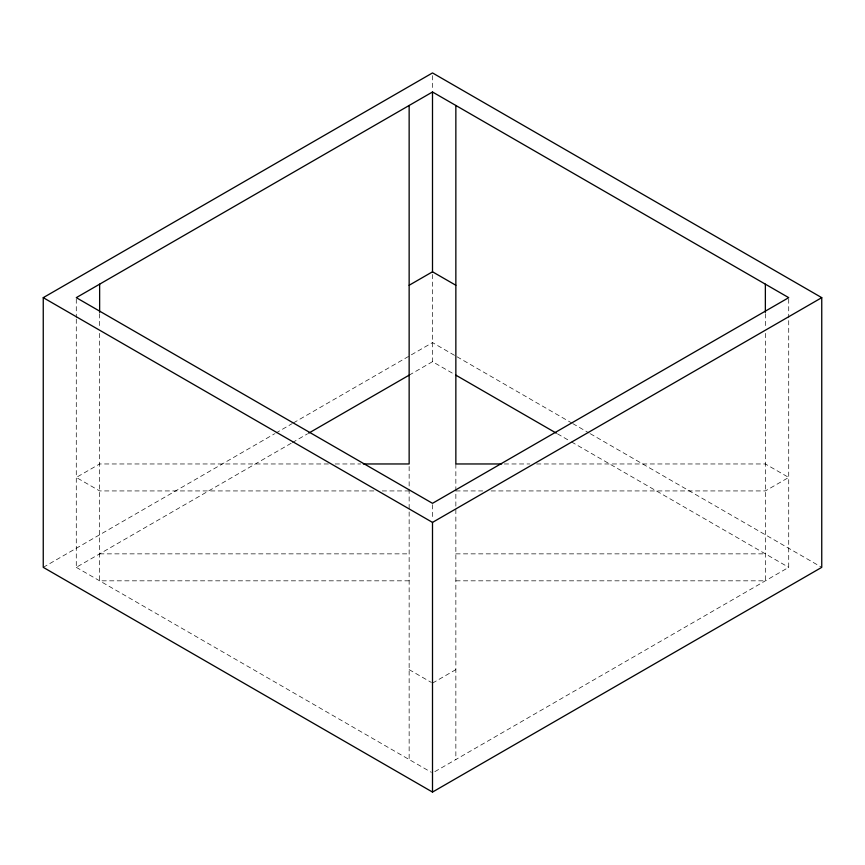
<?xml version="1.0" encoding="UTF-8"?>
<svg xmlns="http://www.w3.org/2000/svg" width="865" height="865" viewBox="0 0 865 865"><rect width="100%" height="100%" fill="white"/><g stroke="black" fill="none" stroke-linecap="round" stroke-linejoin="round"><path stroke-width="0.65" stroke-dasharray="4.33 3.24" d="M43.25 567.343L274.692 433.722M275.87 433.041L292.229 423.591M293.397 422.92L432.5 342.605L455.877 356.11M76.282 319.131L76.282 567.343L291.181 443.269M292.348 442.599L307.529 433.83M409.145 375.161L432.5 361.678L454.687 374.491M432.5 683.112L455.855 669.629M434.836 771.656L788.718 567.343L788.718 319.131M328.408 463.964L99.637 463.964L76.282 477.448L99.637 490.931L375.507 490.931M335.133 463.964L360.705 463.964M504.295 463.964L529.867 463.964M536.592 463.964L765.363 463.964L788.718 477.448L765.363 490.931L489.493 490.931M382.233 490.931L409.145 490.931M455.855 490.931L482.767 490.931M99.637 553.86L409.145 553.86M455.855 553.86L765.363 553.86M409.145 580.826L99.637 580.826L99.637 332.474M455.855 580.826L765.363 580.826L765.363 332.474M457.044 356.78L571.603 422.92M572.771 423.591L589.13 433.041M590.308 433.722L821.75 567.343M557.471 433.83L570.316 441.247M571.484 441.918L788.718 567.343M409.145 669.629L431.332 682.431M76.282 567.343L431.332 772.326M788.718 298.998L788.718 317.779M765.363 313.692L765.363 327.24M455.855 463.964L455.855 759.524M432.5 75.623L432.5 90.457M432.5 274.464L432.5 361.678M432.5 504.663L432.5 519.422M409.145 466.527L409.145 759.524M99.637 313.692L99.637 327.24M76.282 298.998L76.282 317.779"/><path stroke-width="1.3" d="M43.25 297.657L432.5 72.93L821.75 297.657L821.75 567.343L432.5 792.07L43.25 567.343L43.25 297.657L432.5 522.395L821.75 297.657M432.5 91.993L76.282 297.657L432.5 503.322L788.718 297.657L432.5 91.993L432.5 271.783L409.145 285.266M308.697 433.149L409.145 375.161M363.387 463.964L409.145 463.964L409.145 105.476M501.614 463.964L455.855 463.964L455.855 105.476M432.5 271.783L455.855 285.266M455.855 375.161L556.303 433.149M765.363 284.174L765.363 312.351M432.5 522.395L432.5 792.07M99.637 284.174L99.637 312.351"/></g></svg>
